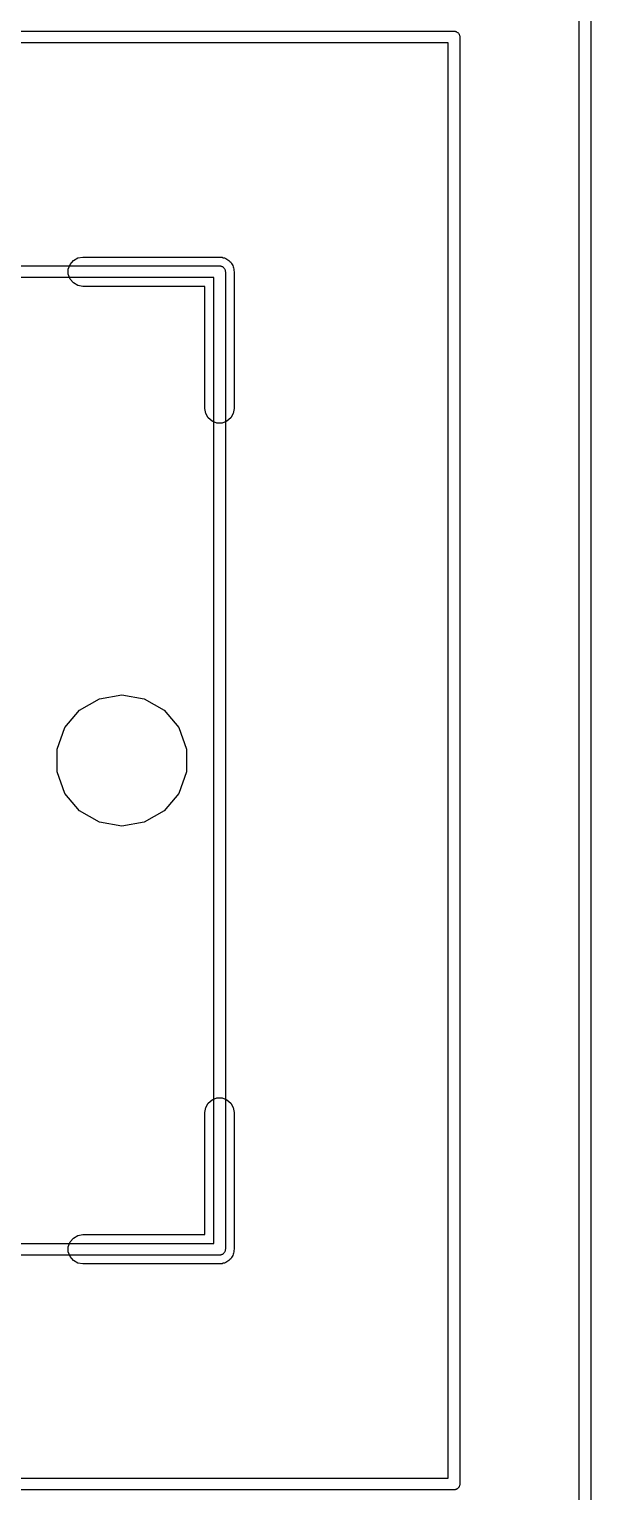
# Model space of a CAD drawing. Header units: millimetres. Extents: x 50 to 169, y 50 to 167.
# Drawn here: x 161.99 to 169.29, y 70.27 to 89.27 of the extents above; entities that cross this region are included whole.
import ezdxf

# ---------------------------------------------------------------- set-up
doc = ezdxf.new("R2010")
doc.units = ezdxf.units.MM
doc.layers.add('BLACK', color=7, linetype='Continuous')

# ---------------------------------------------------------------- blocks, each defined once
blk = doc.blocks.new('hhskb2-Cmts.User')
at = {"layer": 'BLACK'}
for p, q in [((138.65, -100.574), (151.35, -100.574)), ((151.35, -100.574), (151.357, -100.575)), ((151.357, -100.575), (151.363, -100.575)), ((151.363, -100.575), (151.369, -100.577)), ((151.369, -100.577), (151.376, -100.578)), ((151.376, -100.578), (151.382, -100.582)), ((151.382, -100.582), (151.388, -100.584)), ((151.388, -100.584), (151.393, -100.588)), ((151.393, -100.588), (151.399, -100.592)), ((151.399, -100.592), (151.403, -100.597)), ((151.403, -100.597), (151.408, -100.601)), ((151.408, -100.601), (151.412, -100.607)), ((151.412, -100.607), (151.416, -100.612)), ((151.416, -100.612), (151.418, -100.618)), ((151.418, -100.618), (151.422, -100.624)), ((151.422, -100.624), (151.423, -100.631)), ((151.423, -100.631), (151.425, -100.637)), ((151.425, -100.637), (151.425, -100.643)), ((151.425, -100.643), (151.426, -100.65)), ((151.426, -100.65), (151.426, -113.35)), ((151.274, -100.726), (138.726, -100.726)), ((151.274, -113.274), (151.274, -100.726)), ((151.35, -113.426), (138.65, -113.426)), ((138.726, -113.274), (151.274, -113.274)), ((151.357, -113.425), (151.35, -113.426)), ((151.363, -113.425), (151.357, -113.425)), ((151.369, -113.423), (151.363, -113.425)), ((151.376, -113.422), (151.369, -113.423)), ((151.382, -113.418), (151.376, -113.422)), ((151.388, -113.416), (151.382, -113.418)), ((151.393, -113.412), (151.388, -113.416)), ((151.399, -113.408), (151.393, -113.412)), ((151.403, -113.403), (151.399, -113.408)), ((151.408, -113.399), (151.403, -113.403)), ((151.412, -113.393), (151.408, -113.399)), ((151.416, -113.388), (151.412, -113.393)), ((151.418, -113.382), (151.416, -113.388)), ((151.422, -113.376), (151.418, -113.382)), ((151.423, -113.369), (151.422, -113.376)), ((151.425, -113.363), (151.423, -113.369)), ((151.426, -113.35), (151.425, -113.357)), ((151.425, -113.357), (151.425, -113.363))]:
    blk.add_line(p, q, dxfattribs=at)
blk = doc.blocks.new('hhskb2-Dwgs.User')
at = {"layer": 'BLACK'}
for p, q in [((135.602, -97.5258), (154.398, -97.5258)), ((154.398, -97.5258), (154.405, -97.527)), ((154.405, -97.527), (154.411, -97.527)), ((154.411, -97.527), (154.417, -97.5292)), ((154.417, -97.5292), (154.424, -97.5304)), ((154.424, -97.5304), (154.43, -97.5337)), ((154.43, -97.5337), (154.436, -97.536)), ((154.436, -97.536), (154.441, -97.5403)), ((154.441, -97.5403), (154.447, -97.5436)), ((154.447, -97.5436), (154.451, -97.5487)), ((154.451, -97.5487), (154.456, -97.553)), ((154.456, -97.553), (154.46, -97.5588)), ((154.46, -97.5588), (154.464, -97.5639)), ((154.464, -97.5639), (154.466, -97.5702)), ((154.466, -97.5702), (154.47, -97.5759)), ((154.47, -97.5759), (154.471, -97.5825)), ((154.471, -97.5825), (154.473, -97.5888)), ((154.473, -97.5888), (154.473, -97.5954)), ((154.473, -97.5954), (154.474, -97.602)), ((154.474, -97.602), (154.474, -116.398)), ((154.322, -97.6782), (135.678, -97.6782)), ((154.322, -116.322), (154.322, -97.6782)), ((135.678, -116.322), (154.322, -116.322)), ((154.424, -116.47), (154.417, -116.471)), ((154.43, -116.466), (154.424, -116.47)), ((154.436, -116.464), (154.43, -116.466)), ((154.441, -116.46), (154.436, -116.464)), ((154.447, -116.456), (154.441, -116.46)), ((154.451, -116.451), (154.447, -116.456)), ((154.456, -116.447), (154.451, -116.451)), ((154.46, -116.441), (154.456, -116.447)), ((154.464, -116.436), (154.46, -116.441)), ((154.466, -116.43), (154.464, -116.436)), ((154.47, -116.424), (154.466, -116.43)), ((154.471, -116.417), (154.47, -116.424)), ((154.473, -116.411), (154.471, -116.417)), ((154.474, -116.398), (154.473, -116.405)), ((154.473, -116.405), (154.473, -116.411)), ((154.398, -116.474), (135.602, -116.474)), ((154.405, -116.473), (154.398, -116.474)), ((154.411, -116.473), (154.405, -116.473)), ((154.417, -116.471), (154.411, -116.473))]:
    blk.add_line(p, q, dxfattribs=at)
blk = doc.blocks.new('hhskb2-Edge.Cuts')
at = {"layer": 'BLACK'}
for p, q in [((156.025, -136.625), (156.025, -21.2)), ((156.175, -21.2), (156.175, -136.7))]:
    blk.add_line(p, q, dxfattribs=at)
blk = doc.blocks.new('hhskb2-F.SilkS')
at = {"layer": 'BLACK'}
for p, q in [((149.407, -100.555), (149.45, -100.504)), ((149.45, -100.504), (149.507, -100.471)), ((149.507, -100.471), (149.572, -100.459)), ((149.572, -100.459), (151.35, -100.459)), ((151.35, -100.459), (151.366, -100.462)), ((151.366, -100.462), (151.383, -100.462)), ((151.383, -100.462), (151.399, -100.468)), ((151.399, -100.468), (151.415, -100.471)), ((151.415, -100.471), (151.43, -100.479)), ((151.43, -100.479), (151.445, -100.485)), ((151.445, -100.485), (151.458, -100.496)), ((151.458, -100.496), (151.472, -100.504)), ((151.472, -100.504), (151.483, -100.517)), ((149.384, -100.617), (149.407, -100.555)), ((149.384, -100.683), (149.384, -100.617)), ((149.407, -100.745), (149.384, -100.683)), ((151.483, -100.517), (151.496, -100.528)), ((151.496, -100.528), (151.504, -100.542)), ((151.504, -100.542), (151.515, -100.555)), ((151.515, -100.555), (151.521, -100.57)), ((151.521, -100.57), (151.529, -100.585)), ((151.529, -100.585), (151.532, -100.601)), ((151.532, -100.601), (151.538, -100.617)), ((151.538, -100.617), (151.538, -100.634)), ((151.538, -100.634), (151.54, -100.65)), ((151.54, -100.65), (151.54, -102.428)), ((149.45, -100.796), (149.407, -100.745)), ((149.507, -100.829), (149.45, -100.796)), ((149.572, -100.84), (149.507, -100.829)), ((151.159, -100.84), (149.572, -100.84)), ((151.159, -102.428), (151.159, -100.84)), ((151.171, -102.493), (151.159, -102.428)), ((151.204, -102.55), (151.171, -102.493)), ((151.255, -102.593), (151.204, -102.55)), ((151.317, -102.616), (151.255, -102.593)), ((151.445, -102.593), (151.383, -102.616)), ((151.496, -102.55), (151.445, -102.593)), ((151.529, -102.493), (151.496, -102.55)), ((151.54, -102.428), (151.529, -102.493)), ((151.383, -102.616), (151.317, -102.616)), ((149.531, -106.346), (149.788, -106.197)), ((149.788, -106.197), (150.08, -106.146)), ((150.08, -106.146), (150.372, -106.197)), ((150.372, -106.197), (150.629, -106.346)), ((149.34, -106.573), (149.531, -106.346)), ((150.629, -106.346), (150.82, -106.573)), ((149.239, -106.852), (149.34, -106.573)), ((150.82, -106.573), (150.921, -106.852)), ((149.239, -107.148), (149.239, -106.852)), ((150.921, -106.852), (150.921, -107.148)), ((149.34, -107.427), (149.239, -107.148)), ((150.921, -107.148), (150.82, -107.427)), ((149.531, -107.654), (149.34, -107.427)), ((150.82, -107.427), (150.629, -107.654)), ((149.788, -107.803), (149.531, -107.654)), ((150.629, -107.654), (150.372, -107.803)), ((150.08, -107.854), (149.788, -107.803)), ((150.372, -107.803), (150.08, -107.854)), ((151.159, -111.572), (151.171, -111.507)), ((151.171, -111.507), (151.204, -111.45)), ((151.204, -111.45), (151.255, -111.407)), ((151.255, -111.407), (151.317, -111.384)), ((151.317, -111.384), (151.383, -111.384)), ((151.383, -111.384), (151.445, -111.407)), ((151.445, -111.407), (151.496, -111.45)), ((151.496, -111.45), (151.529, -111.507)), ((151.529, -111.507), (151.54, -111.572)), ((151.159, -113.159), (151.159, -111.572)), ((151.54, -111.572), (151.54, -113.35)), ((149.407, -113.255), (149.45, -113.204)), ((149.45, -113.204), (149.507, -113.171)), ((149.507, -113.171), (149.572, -113.159)), ((149.572, -113.159), (151.159, -113.159)), ((149.384, -113.317), (149.407, -113.255)), ((149.384, -113.383), (149.384, -113.317)), ((149.407, -113.445), (149.384, -113.383)), ((151.521, -113.43), (151.515, -113.445)), ((151.529, -113.415), (151.521, -113.43)), ((151.532, -113.399), (151.529, -113.415)), ((151.538, -113.383), (151.532, -113.399)), ((151.54, -113.35), (151.538, -113.366)), ((151.538, -113.366), (151.538, -113.383)), ((149.45, -113.496), (149.407, -113.445)), ((149.507, -113.529), (149.45, -113.496)), ((149.572, -113.54), (149.507, -113.529)), ((151.35, -113.54), (149.572, -113.54)), ((151.366, -113.538), (151.35, -113.54)), ((151.383, -113.538), (151.366, -113.538)), ((151.399, -113.532), (151.383, -113.538)), ((151.415, -113.529), (151.399, -113.532)), ((151.43, -113.521), (151.415, -113.529)), ((151.445, -113.515), (151.43, -113.521)), ((151.458, -113.504), (151.445, -113.515)), ((151.472, -113.496), (151.458, -113.504)), ((151.483, -113.483), (151.472, -113.496)), ((151.496, -113.472), (151.483, -113.483)), ((151.504, -113.458), (151.496, -113.472)), ((151.515, -113.445), (151.504, -113.458))]:
    blk.add_line(p, q, dxfattribs=at)

msp = doc.modelspace()

# ---------------------------------------------------------------- block references
for name in ['hhskb2-Edge.Cuts', 'hhskb2-F.SilkS', 'hhskb2-Dwgs.User', 'hhskb2-Cmts.User']:
    msp.add_blockref(name, (13.113, 186.774))

doc.saveas('drawing.dxf')
